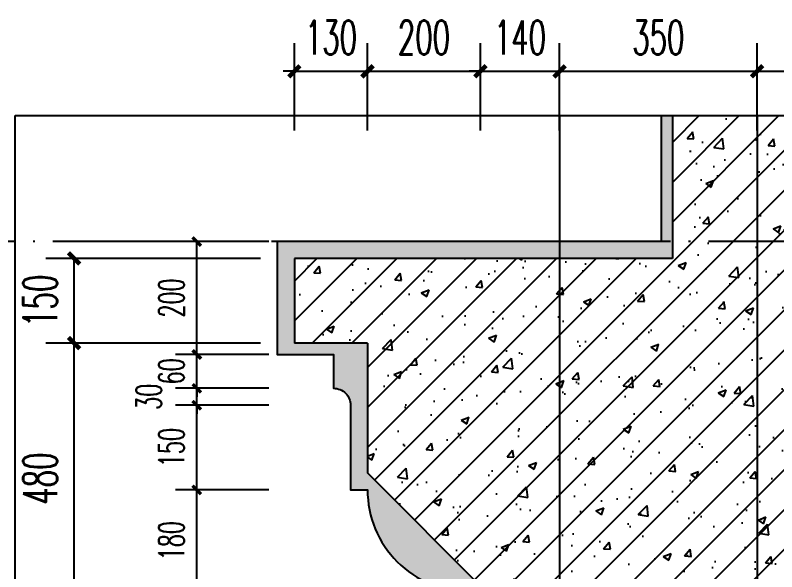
# Model space of a CAD drawing. Extents: x 0 to 125661, y -104936 to 8656.
# Drawn here: x 95035 to 96385, y -82068 to -81082 of the extents above; entities that cross this region are included whole.
import ezdxf

# ---------------------------------------------------------------- set-up
doc = ezdxf.new("R2010")
doc.units = 0
doc.header["$LTSCALE"] = 800
doc.header["$MEASUREMENT"] = 0
doc.linetypes.add('DOTE', pattern=[2.4200000000000004, 2, -0.2, 0.02, -0.2])
doc.layers.get('0').update_dxf_attribs({"linetype": 'CONTINUOUS'})
doc.layers.get('Defpoints').update_dxf_attribs({"color": 1, "linetype": 'CONTINUOUS'})
for name, color, linetype in [('A-装饰构件', 197, 'CONTINUOUS'), ('DIM_ELEV', 3, 'CONTINUOUS'), ('DOTE', 28, 'CONTINUOUS'), ('PUB_DIM', 3, 'CONTINUOUS'), ('PUB_HATCH', 8, 'CONTINUOUS'), ('WALL', 50, 'CONTINUOUS'), ('装饰尺寸', 201, 'CONTINUOUS')]:
    doc.layers.add(name, color=color, linetype=linetype)
doc.styles.add('DIM_FONT', font='SIMPLEX.shx', dxfattribs={"width": 0.6})
doc.dimstyles.new('DIMN15', dxfattribs={"dimscale": 0.15, "dimtxt": 300, "dimasz": 100, "dimexe": 250, "dimexo": 300, "dimgap": 150, "dimtad": 1, "dimdec": 0, "dimzin": 0, "dimdsep": 46, "dimtxsty": 'DIM_FONT', "dimblk": 'ARCHTICK', "dimcen": 0.09, "dimclrt": 7, "dimazin": 2, "dimtfac": 1, "dimtdec": 0, "dimtix": 1, "dimtmove": 2, "dimatfit": 3, "dimfxl": 0, "dimtolj": 1, "dimtzin": 0, "dimarcsym": 0})
doc.dimstyles.new('DIMN20', dxfattribs={"dimscale": 0.2, "dimtxt": 300, "dimasz": 100, "dimexe": 250, "dimexo": 300, "dimgap": 150, "dimtad": 1, "dimdec": 0, "dimzin": 0, "dimdsep": 46, "dimtxsty": 'DIM_FONT', "dimblk": 'ARCHTICK', "dimcen": 0.09, "dimclrt": 7, "dimazin": 2, "dimtfac": 1, "dimtdec": 0, "dimtix": 1, "dimtmove": 2, "dimatfit": 3, "dimfxl": 0, "dimtolj": 1, "dimtzin": 0, "dimarcsym": 0})

# ---------------------------------------------------------------- blocks, each defined once
blk = doc.blocks.new('_ArchTick')
at = {"color": 0, "linetype": 'ByBlock', "const_width": 0.4}
blk.add_lwpolyline([(-0.5, -0.5), (0.5, 0.5)], dxfattribs=at)
blk = doc.blocks.new('*D1387')
at = {"layer": 'Defpoints', "color": 0}
for p in [(95659.59405695972, -81181.17721104933), (95529.93824755173, -81346.1836487398), (95659.59405695972, -81346.1836487398)]:
    blk.add_point(p, dxfattribs=at)
at = {"layer": 'PUB_DIM', "color": 0, "lineweight": -2}
for p, q in [((95529.93824755173, -81286.1836487398), (95529.93824755173, -81131.17721104933)), ((95659.59405695972, -81286.1836487398), (95659.59405695972, -81131.17721104933)), ((95529.93824755173, -81181.17721104933), (95509.93824755173, -81181.17721104933)), ((95529.93824755173, -81181.17721104933), (95659.59405695972, -81181.17721104933)), ((95659.59405695972, -81181.17721104933), (95679.59405695972, -81181.17721104933))]:
    blk.add_line(p, q, dxfattribs=at)
at = {"layer": 'PUB_DIM', "color": 0, "lineweight": -2, "xscale": 20, "yscale": 20, "zscale": 20}
blk.add_blockref('_ArchTick', (95529.93824755173, -81181.17721104933), dxfattribs=at)
at = {"layer": 'PUB_DIM', "color": 0, "lineweight": -2, "xscale": 20, "yscale": 20, "zscale": 20, "rotation": 180}
blk.add_blockref('_ArchTick', (95659.59405695972, -81181.17721104933), dxfattribs=at)
at = {"layer": 'PUB_DIM', "color": 7, "insert": (95594.76615225573, -81121.17721104933), "char_height": 60, "attachment_point": 5, "style": 'DIM_FONT'}
blk.add_mtext('\\A1;130', dxfattribs=at)
blk = doc.blocks.new('*D1388')
at = {"layer": 'Defpoints', "color": 0}
for p in [(95859.59405696018, -81181.17721104933), (95659.59405695972, -81346.1836487398), (95859.59405696018, -81346.1836487398)]:
    blk.add_point(p, dxfattribs=at)
at = {"layer": 'PUB_DIM', "color": 0, "lineweight": -2}
for p, q in [((95659.59405695972, -81286.1836487398), (95659.59405695972, -81131.17721104933)), ((95859.59405696018, -81286.1836487398), (95859.59405696018, -81131.17721104933)), ((95659.59405695972, -81181.17721104933), (95859.59405696018, -81181.17721104933))]:
    blk.add_line(p, q, dxfattribs=at)
at = {"layer": 'PUB_DIM', "color": 0, "lineweight": -2, "xscale": 20, "yscale": 20, "zscale": 20, "rotation": 180}
blk.add_blockref('_ArchTick', (95659.59405695972, -81181.17721104933), dxfattribs=at)
at = {"layer": 'PUB_DIM', "color": 0, "lineweight": -2, "xscale": 20, "yscale": 20, "zscale": 20}
blk.add_blockref('_ArchTick', (95859.59405696018, -81181.17721104933), dxfattribs=at)
at = {"layer": 'PUB_DIM', "color": 7, "insert": (95759.59405695995, -81121.17721104933), "char_height": 60, "attachment_point": 5, "style": 'DIM_FONT'}
blk.add_mtext('\\A1;200', dxfattribs=at)
blk = doc.blocks.new('*D1389')
at = {"layer": 'Defpoints', "color": 0}
for p in [(95999.93824755173, -81181.17721104933), (95859.59405696018, -81346.1836487398), (95999.93824755173, -81346.1836487398)]:
    blk.add_point(p, dxfattribs=at)
at = {"layer": 'PUB_DIM', "color": 0, "lineweight": -2}
for p, q in [((95859.59405696018, -81286.1836487398), (95859.59405696018, -81131.17721104933)), ((95999.93824755173, -81286.1836487398), (95999.93824755173, -81131.17721104933)), ((95859.59405696018, -81181.17721104933), (95839.59405696018, -81181.17721104933)), ((95859.59405696018, -81181.17721104933), (95999.93824755173, -81181.17721104933)), ((95999.93824755173, -81181.17721104933), (96019.93824755173, -81181.17721104933))]:
    blk.add_line(p, q, dxfattribs=at)
at = {"layer": 'PUB_DIM', "color": 0, "lineweight": -2, "xscale": 20, "yscale": 20, "zscale": 20}
blk.add_blockref('_ArchTick', (95859.59405696018, -81181.17721104933), dxfattribs=at)
at = {"layer": 'PUB_DIM', "color": 0, "lineweight": -2, "xscale": 20, "yscale": 20, "zscale": 20, "rotation": 180}
blk.add_blockref('_ArchTick', (95999.93824755173, -81181.17721104933), dxfattribs=at)
at = {"layer": 'PUB_DIM', "color": 7, "insert": (95929.76615225596, -81121.17721104933), "char_height": 60, "attachment_point": 5, "style": 'DIM_FONT'}
blk.add_mtext('\\A1;140', dxfattribs=at)
blk = doc.blocks.new('*D1390')
at = {"layer": 'Defpoints', "color": 0}
for p in [(96349.93824755173, -81181.17721104933), (95999.93824755173, -81346.1836487398), (96349.93824755173, -81346.1836487398)]:
    blk.add_point(p, dxfattribs=at)
at = {"layer": 'PUB_DIM', "color": 0, "lineweight": -2}
for p, q in [((95999.93824755173, -81286.1836487398), (95999.93824755173, -81131.17721104933)), ((96349.93824755173, -81286.1836487398), (96349.93824755173, -81131.17721104933)), ((95999.93824755173, -81181.17721104933), (96349.93824755173, -81181.17721104933))]:
    blk.add_line(p, q, dxfattribs=at)
at = {"layer": 'PUB_DIM', "color": 0, "lineweight": -2, "xscale": 20, "yscale": 20, "zscale": 20, "rotation": 180}
blk.add_blockref('_ArchTick', (95999.93824755173, -81181.17721104933), dxfattribs=at)
at = {"layer": 'PUB_DIM', "color": 0, "lineweight": -2, "xscale": 20, "yscale": 20, "zscale": 20}
blk.add_blockref('_ArchTick', (96349.93824755173, -81181.17721104933), dxfattribs=at)
at = {"layer": 'PUB_DIM', "color": 7, "insert": (96174.93824755173, -81121.17721104933), "char_height": 60, "attachment_point": 5, "style": 'DIM_FONT'}
blk.add_mtext('\\A1;350', dxfattribs=at)
blk = doc.blocks.new('*D1391')
at = {"layer": 'Defpoints', "color": 0}
for p in [(96749.59100518405, -81181.17721104933), (96349.93824755173, -81346.1836487398), (96749.59100518405, -81346.1836487398)]:
    blk.add_point(p, dxfattribs=at)
at = {"layer": 'PUB_DIM', "color": 0, "lineweight": -2}
for p, q in [((96349.93824755173, -81286.1836487398), (96349.93824755173, -81131.17721104933)), ((96749.59100518405, -81286.1836487398), (96749.59100518405, -81131.17721104933)), ((96349.93824755173, -81181.17721104933), (96749.59100518405, -81181.17721104933))]:
    blk.add_line(p, q, dxfattribs=at)
at = {"layer": 'PUB_DIM', "color": 0, "lineweight": -2, "xscale": 20, "yscale": 20, "zscale": 20, "rotation": 180}
blk.add_blockref('_ArchTick', (96349.93824755173, -81181.17721104933), dxfattribs=at)
at = {"layer": 'PUB_DIM', "color": 0, "lineweight": -2, "xscale": 20, "yscale": 20, "zscale": 20}
blk.add_blockref('_ArchTick', (96749.59100518405, -81181.17721104933), dxfattribs=at)
at = {"layer": 'PUB_DIM', "color": 7, "insert": (96549.76462636789, -81121.17721104933), "char_height": 60, "attachment_point": 5, "style": 'DIM_FONT'}
blk.add_mtext('\\A1;400', dxfattribs=at)
blk = doc.blocks.new('*D1404')
at = {"layer": 'Defpoints', "color": 0}
for p in [(95357.10787044113, -81482.80240103797), (95529.93824755173, -81482.80240103797), (95529.93824755173, -81682.80240105008)]:
    blk.add_point(p, dxfattribs=at)
at = {"layer": '装饰尺寸', "color": 0, "lineweight": -2}
for p, q in [((95484.93824755173, -81482.80240103797), (95319.60787044113, -81482.80240103797)), ((95357.10787044113, -81682.80240105008), (95357.10787044113, -81482.80240103797)), ((95484.93824755173, -81682.80240105008), (95319.60787044113, -81682.80240105008))]:
    blk.add_line(p, q, dxfattribs=at)
at = {"layer": '装饰尺寸', "color": 0, "lineweight": -2, "xscale": 15, "yscale": 15, "zscale": 15}
for p, rotation in [((95357.10787044113, -81482.80240103797), 90), ((95357.10787044113, -81682.80240105008), 270)]:
    blk.add_blockref('_ArchTick', p, dxfattribs=dict(at, rotation=rotation))
at = {"layer": '装饰尺寸', "color": 7, "insert": (95312.10787044115, -81582.80240104401), "char_height": 45, "attachment_point": 5, "rotation": 90, "style": 'DIM_FONT'}
blk.add_mtext('\\A1;200', dxfattribs=at)
blk = doc.blocks.new('*D1405')
at = {"layer": 'Defpoints', "color": 0}
for p in [(95357.10787044113, -81682.80240105008), (95529.93824755173, -81682.80240105008), (95529.93824755173, -81742.80240117523)]:
    blk.add_point(p, dxfattribs=at)
at = {"layer": '装饰尺寸', "color": 0, "lineweight": -2}
for p, q in [((95357.10787044113, -81682.80240105008), (95357.10787044113, -81667.80240105008)), ((95484.93824755173, -81682.80240105008), (95319.60787044113, -81682.80240105008)), ((95357.10787044113, -81742.80240117523), (95357.10787044113, -81682.80240105008)), ((95484.93824755173, -81742.80240117523), (95319.60787044113, -81742.80240117523)), ((95357.10787044113, -81742.80240117523), (95357.10787044113, -81757.80240117523))]:
    blk.add_line(p, q, dxfattribs=at)
at = {"layer": '装饰尺寸', "color": 0, "lineweight": -2, "xscale": 15, "yscale": 15, "zscale": 15}
for p, rotation in [((95357.10787044113, -81682.80240105008), 270), ((95357.10787044113, -81742.80240117523), 90)]:
    blk.add_blockref('_ArchTick', p, dxfattribs=dict(at, rotation=rotation))
at = {"layer": '装饰尺寸', "color": 7, "insert": (95312.10787044115, -81712.80240111264), "char_height": 45, "attachment_point": 5, "rotation": 90, "style": 'DIM_FONT'}
blk.add_mtext('\\A1;60', dxfattribs=at)
blk = doc.blocks.new('*D1406')
at = {"layer": 'Defpoints', "color": 0}
for p in [(95357.10787044113, -81742.80240117523), (95529.93824755173, -81742.80240117523), (95529.93824755173, -81772.80240117488)]:
    blk.add_point(p, dxfattribs=at)
at = {"layer": '装饰尺寸', "color": 0, "lineweight": -2}
for p, q in [((95357.10787044113, -81742.80240117523), (95357.10787044113, -81727.80240117523)), ((95484.93824755173, -81742.80240117523), (95319.60787044113, -81742.80240117523)), ((95357.10787044113, -81772.80240117488), (95357.10787044113, -81742.80240117523)), ((95484.93824755173, -81772.80240117488), (95319.60787044113, -81772.80240117488)), ((95357.10787044113, -81772.80240117488), (95357.10787044113, -81787.80240117488))]:
    blk.add_line(p, q, dxfattribs=at)
at = {"layer": '装饰尺寸', "color": 0, "lineweight": -2, "xscale": 15, "yscale": 15, "zscale": 15}
for p, rotation in [((95357.10787044113, -81742.80240117523), 270), ((95357.10787044113, -81772.80240117488), 90)]:
    blk.add_blockref('_ArchTick', p, dxfattribs=dict(at, rotation=rotation))
at = {"layer": '装饰尺寸', "color": 7, "insert": (95271.98287044113, -81757.80240117505), "char_height": 45, "attachment_point": 5, "rotation": 90, "style": 'DIM_FONT'}
blk.add_mtext('\\A1;30', dxfattribs=at)
blk = doc.blocks.new('*D1407')
at = {"layer": 'Defpoints', "color": 0}
for p in [(95357.10787044113, -81772.80240117488), (95529.93824755173, -81772.80240117488), (95529.93824755173, -81922.80240117488)]:
    blk.add_point(p, dxfattribs=at)
at = {"layer": '装饰尺寸', "color": 0, "lineweight": -2}
for p, q in [((95484.93824755173, -81772.80240117488), (95319.60787044113, -81772.80240117488)), ((95357.10787044113, -81922.80240117488), (95357.10787044113, -81772.80240117488)), ((95484.93824755173, -81922.80240117488), (95319.60787044113, -81922.80240117488))]:
    blk.add_line(p, q, dxfattribs=at)
at = {"layer": '装饰尺寸', "color": 0, "lineweight": -2, "xscale": 15, "yscale": 15, "zscale": 15}
for p, rotation in [((95357.10787044113, -81772.80240117488), 90), ((95357.10787044113, -81922.80240117488), 270)]:
    blk.add_blockref('_ArchTick', p, dxfattribs=dict(at, rotation=rotation))
at = {"layer": '装饰尺寸', "color": 7, "insert": (95312.10787044115, -81847.80240117486), "char_height": 45, "attachment_point": 5, "rotation": 90, "style": 'DIM_FONT'}
blk.add_mtext('\\A1;150', dxfattribs=at)
blk = doc.blocks.new('*D1408')
at = {"layer": 'Defpoints', "color": 0}
for p in [(95357.10787044113, -81922.80240117488), (95529.93824755173, -81922.80240117488), (95529.93824755173, -82102.8024011749)]:
    blk.add_point(p, dxfattribs=at)
at = {"layer": '装饰尺寸', "color": 0, "lineweight": -2}
for p, q in [((95484.93824755173, -81922.80240117488), (95319.60787044113, -81922.80240117488)), ((95357.10787044113, -82102.8024011749), (95357.10787044113, -81922.80240117488)), ((95484.93824755173, -82102.8024011749), (95319.60787044113, -82102.8024011749))]:
    blk.add_line(p, q, dxfattribs=at)
at = {"layer": '装饰尺寸', "color": 0, "lineweight": -2, "xscale": 15, "yscale": 15, "zscale": 15}
for p, rotation in [((95357.10787044113, -81922.80240117488), 90), ((95357.10787044113, -82102.8024011749), 270)]:
    blk.add_blockref('_ArchTick', p, dxfattribs=dict(at, rotation=rotation))
at = {"layer": '装饰尺寸', "color": 7, "insert": (95312.10787044115, -82012.80240117488), "char_height": 45, "attachment_point": 5, "rotation": 90, "style": 'DIM_FONT'}
blk.add_mtext('\\A1;180', dxfattribs=at)
blk = doc.blocks.new('*D1414')
at = {"layer": 'Defpoints', "color": 0}
for p in [(95139.4977447376, -81512.80240103797), (95529.93824755173, -81512.80240103797), (95529.93824755173, -81662.80240105008)]:
    blk.add_point(p, dxfattribs=at)
at = {"layer": 'PUB_DIM', "color": 0, "lineweight": -2}
for p, q in [((95469.93824755173, -81512.80240103797), (95089.4977447376, -81512.80240103797)), ((95139.4977447376, -81662.80240105008), (95139.4977447376, -81512.80240103797)), ((95469.93824755173, -81662.80240105008), (95089.4977447376, -81662.80240105008))]:
    blk.add_line(p, q, dxfattribs=at)
at = {"layer": 'PUB_DIM', "color": 0, "lineweight": -2, "xscale": 20, "yscale": 20, "zscale": 20}
for p, rotation in [((95139.4977447376, -81512.80240103797), 90), ((95139.4977447376, -81662.80240105008), 270)]:
    blk.add_blockref('_ArchTick', p, dxfattribs=dict(at, rotation=rotation))
at = {"layer": 'PUB_DIM', "color": 7, "insert": (95079.49774473761, -81587.80240104401), "char_height": 60, "attachment_point": 5, "rotation": 90, "style": 'DIM_FONT'}
blk.add_mtext('\\A1;150', dxfattribs=at)
blk = doc.blocks.new('*D1415')
at = {"layer": 'Defpoints', "color": 0}
for p in [(95139.4977447376, -81662.80240105008), (95529.93824755173, -81662.80240105008), (95529.93824755173, -82142.80240117395)]:
    blk.add_point(p, dxfattribs=at)
at = {"layer": 'PUB_DIM', "color": 0, "lineweight": -2}
for p, q in [((95469.93824755173, -81662.80240105008), (95089.4977447376, -81662.80240105008)), ((95139.4977447376, -82142.80240117395), (95139.4977447376, -81662.80240105008)), ((95469.93824755173, -82142.80240117395), (95089.4977447376, -82142.80240117395))]:
    blk.add_line(p, q, dxfattribs=at)
at = {"layer": 'PUB_DIM', "color": 0, "lineweight": -2, "xscale": 20, "yscale": 20, "zscale": 20}
for p, rotation in [((95139.4977447376, -81662.80240105008), 90), ((95139.4977447376, -82142.80240117395), 270)]:
    blk.add_blockref('_ArchTick', p, dxfattribs=dict(at, rotation=rotation))
at = {"layer": 'PUB_DIM', "color": 7, "insert": (95079.49774473761, -81902.802401112), "char_height": 60, "attachment_point": 5, "rotation": 90, "style": 'DIM_FONT'}
blk.add_mtext('\\A1;480', dxfattribs=at)

msp = doc.modelspace()

# ---------------------------------------------------------------- hatches: boundary and pattern name
at = {"layer": 'PUB_HATCH'}
h = msp.add_hatch(dxfattribs=at)
h.set_pattern_fill('HEX', color=256, scale=10, style=0)
h.set_pattern_definition([(0, (96749.59100518405, -82787.15970033951), (0, 16.49778), [9.525, -19.05]), (120, (96749.59100518405, -82787.15970033951), (-14.28749658604684, -8.248889999999996), [9.524999999999997, -19.04999999999999]), (59.99999999999999, (96759.11600518404, -82787.15970033951), (-14.28749658604684, 8.248890000000003), [9.525, -19.05])])
h.paths.add_polyline_path([(95859.59405696018, -82092.80240117482), (95859.59405696018, -82142.80240117395), (95909.59405695944, -82142.80240117393)], flags=17)
h.paths.add_polyline_path([(96199.76462636789, -81259.68935114433), (96179.76462636789, -81259.68935114433), (96179.76462636789, -81482.80240103797), (95499.59405696434, -81482.80240103797), (95499.59405696414, -81662.80240105008), (95529.93824755173, -81662.80240105008), (95529.93824755173, -81512.80240103797), (96199.76462636789, -81512.8024010379)])
edge = h.paths.add_edge_path()
edge.add_line((95949.93824755173, -82142.80240117395), (95949.93824755173, -82183.14659176613))
edge.add_line((95949.93824755173, -82183.14659176614), (95909.59405695945, -82142.80240117395))
edge.add_line((95909.59405695945, -82142.80240117395), (95859.94129932788, -82142.80240117395))
edge.add_line((95859.94129932788, -82142.80240117395), (95859.94129932788, -82093.1496435425))
edge.add_line((95859.94129932788, -82093.1496435425), (95659.59405695973, -81892.80240117486))
edge.add_line((95659.59405695972, -81892.80240117486), (95659.59405695972, -81662.80240105002))
edge.add_line((95659.59405695972, -81662.80240105002), (95499.59405696414, -81662.80240104996))
edge.add_line((95499.59405696414, -81662.80240104996), (95499.59405696411, -81682.80240105015))
edge.add_line((95499.59405696411, -81682.80240105017), (95599.9412993274, -81682.80240105008))
edge.add_line((95599.94129932742, -81682.80240105008), (95599.94112696755, -81742.80240117523))
edge.add_arc((95599.9412993275, -81772.80240117465), 29.9999999999056, -4.5861270336899906e-10, 90.00032918328208, ccw=False)
edge.add_line((95629.94129932742, -81772.80240117488), (95629.94129932742, -81922.80240117488))
edge.add_line((95629.94129932742, -81922.80240117488), (95659.94129932742, -81922.80240117488))
edge.add_arc((95839.94129932742, -81922.80240117488), 180, 180, 270.0000000001482)
edge.add_line((95839.94129932788, -82102.80240117488), (95839.94129932739, -82162.80240117395))
edge.add_line((95839.94129932739, -82162.80240117395), (95900.28548991913, -82162.80240117393))
edge.add_line((95900.28548991913, -82162.80240117395), (95900.28548991919, -82402.80240117393))
edge.add_line((95900.28548991919, -82402.80240117392), (95840.28548991913, -82402.80240117395))
edge.add_arc((95840.28548991913, -82432.80240117395), 30, 90, 270)
edge.add_line((95840.28548991913, -82462.80240117395), (95840.28548991866, -82492.80240117435))
edge.add_arc((95840.28548991907, -82552.80240117444), 60.0000000001023, 1.0419398677186109e-10, 90.00000000039603, ccw=False)
edge.add_line((95900.28548991919, -82552.80240117434), (95900.28548991919, -82787.15970033951))
edge.add_line((95900.28548991919, -82787.15970033951), (95950.28548991944, -82787.15970033951))
edge.add_line((95950.28548991942, -82787.15970033951), (95950.28548991942, -82477.80240117435))
edge.add_line((95950.28548991942, -82477.80240117435), (95860.28548991942, -82477.80240117435))
edge.add_line((95860.28548991942, -82477.80240117435), (95860.28548991942, -82417.80240117435))
edge.add_line((95860.28548991942, -82417.80240117435), (95950.28548991942, -82417.80240117435))
edge.add_line((95950.28548991942, -82417.80240117435), (95950.28548991942, -82142.80240117395))
edge.add_line((95950.28548991942, -82142.80240117395), (95949.93824755173, -82142.80240117395))
h = msp.add_hatch(dxfattribs=at)
h.set_pattern_fill('钢筋混凝土', color=256, scale=20, style=0)
h.set_pattern_definition([(45, (111190.5715825075, -43830.45591097763), (-35.35533905932737, 35.35533905932738), []), (49.99999999999999, (111190.5715825075, -43830.45591097763), (143.4520365201507, -12.55042699651902), [15, -165]), (355, (111190.5715825075, -43830.45591097763), (-27.7502667226, 150.4384267400024), [12, -132]), (100.4514, (111202.5259185075, -43831.50177897763), (115.7018763428043, 137.8879084121907), [12.748038, -140.2284224]), (46.18420000000001, (111190.5715825075, -43790.45591097763), (213.4482097251289, -33.10380286580362), [22.5, -247.5]), (96.6356, (111208.3589315075, -43793.21457237763), (186.9325411097407, 194.8235741800883), [19.12205759999999, -210.3426]), (351.1842, (111190.5715825075, -43790.45591097763), (186.9323890267254, 194.8237201850649), [18, -198]), (21, (111210.5715825075, -43800.45591097763), (119.3814104236923, -80.52377813306776), [15, -165]), (326.0000000000001, (111210.5715825075, -43800.45591097763), (48.66306638431634, 145.0300090093706), [12, -132]), (71.4514, (111220.5200291075, -43807.16623217763), (168.044525716298, 64.50609934199048), [12.748038, -140.2284224]), (37.50000000000001, (111190.5715825075, -43830.45591097763), (2.431971063458134, 66.5787707662623), [0, -130.4, 0, -134, 0, -132.5]), (7.499999999999999, (111190.5715825075, -43830.45591097763), (52.61390748842972, 78.88234237647205), [0, -76.39999999999999, 0, -127.4, 0, -50.5]), (327.5, (111145.9715825075, -43830.45591097763), (106.7644872344818, -4.51097434687596), [0, -50, 0, -156, 0, -207]), (317.5, (111125.9715825075, -43830.45591097763), (116.6372338684772, 20.02099646646353), [0, -65, 0, -103.6, 0, -147])])
h.paths.add_polyline_path([(96790.28243814403, -82142.80240117395), (96749.59100518405, -82142.80240117395), (96749.59100518405, -82183.49383413383)], flags=16)
h.paths.add_polyline_path([(95949.93824755173, -82142.80240117395), (95909.59405695944, -82142.80240117395), (95949.93824755173, -82183.14659176613)], flags=17)
h.paths.add_polyline_path([(96499.76462636789, -81482.80240103796), (96349.93824755173, -81482.80240103794), (96349.93824755173, -81512.8024010379), (96499.76462636789, -81512.80240103789)])
h.paths.add_polyline_path([(96349.93824755173, -81482.80240103794), (96199.76462636789, -81482.80240103794), (96199.76462636789, -81512.80240103792), (96349.93824755173, -81512.8024010379)])
h.paths.add_polyline_path([(97040.28243814375, -81662.80240105002), (96839.9351957756, -81662.80240105007), (96839.9351957756, -82093.1496435425), (97040.28243814375, -81892.80240117488)], flags=16)
h.paths.add_polyline_path([(95859.59405696018, -81662.80240105008), (95659.59405695972, -81662.80240105008), (95659.59405695973, -81892.80240117488), (95859.59405696018, -82092.80240117482)], flags=17)
h.paths.add_polyline_path([(96499.76462636789, -81259.68935114433), (96199.76462636789, -81259.68935114433), (96199.76462636789, -81482.80240103794), (96499.76462636789, -81482.80240103797)])
h.paths.add_polyline_path([(95859.59405696018, -82092.80240117482), (95909.59405695944, -82142.80240117395), (95949.93824755173, -82142.80240117395), (95949.93824755173, -82417.80240117435), (95859.93824755173, -82417.80240117435), (95859.93824755173, -82477.80240117435), (95949.93824755173, -82477.80240117435), (95949.93824755173, -82787.15970033951), (96749.59100518405, -82787.15970033951), (96749.59100518405, -82477.80240117435), (96839.59100518405, -82477.80240117435), (96839.59100518405, -82417.80240117435), (96749.59100518405, -82417.80240117435), (96749.59100518405, -82142.80240117395), (96839.9351957756, -82142.80240117393), (96839.9351957756, -81662.80240105008), (97169.93824755173, -81662.80240104996), (97169.93824755173, -81512.8024010378), (95529.93824755173, -81512.80240103797), (95529.93824755173, -81662.80240105008), (95859.59405696018, -81662.80240105005)])

# ---------------------------------------------------------------- linework, layer by layer
at = {"layer": 'A-装饰构件', "color": 0}
msp.add_lwpolyline([(96179.76462636789, -81259.68935114433), (96179.76462636789, -81482.80240103797), (95499.59405696434, -81482.80240103797), (95499.59405696411, -81682.80240105008), (95599.59405695972, -81682.80240105008), (95599.59388459985, -81742.80240117523, -0.4142152451452533), (95629.59405695972, -81772.80240117488), (95629.59405695972, -81922.80240117488), (95659.59405695972, -81922.80240117488, 0.4142135623738528), (95839.59405696018, -82102.80240117488), (95839.59405695969, -82162.80240117395), (95899.93824755143, -82162.80240117395), (95899.93824755149, -82402.80240117393), (95839.93824755143, -82402.80240117395, 0.9999999999998753), (95839.93824755144, -82462.80240117395), (95839.93824755098, -82492.80240117435, -0.4142135623745691), (95899.93824755149, -82552.80240117434), (95899.93824755149, -82787.15970033951)], format="xyb", dxfattribs=at)
at = {"layer": 'Defpoints', "color": 6}
msp.add_lwpolyline([(95035.30842801364, -81259.68935114433), (97745.418765851, -81259.68935114433), (97745.418765851, -82787.15970033951), (95035.30842801364, -82787.15970033951)], close=True, dxfattribs=at)
at = {"layer": 'DIM_ELEV'}
msp.add_line((95035.30842801364, -81482.80240103789), (94836.10842801364, -81482.80240103789), dxfattribs=at)
at = {"layer": 'DOTE', "linetype": 'DOTE'}
for p, q in [((95999.93824755173, -81259.68935114433), (95999.93824755173, -82787.15970033951)), ((96349.93824755173, -81259.68935114433), (96349.93824755173, -82787.15970033951))]:
    msp.add_line(p, q, dxfattribs=at)
at = {"layer": 'DOTE', "linetype": 'DOTE', "ltscale": 0.2}
msp.add_line((97745.418765851, -81482.8024010382), (95035.30842801364, -81482.80240103789), dxfattribs=at)
at = {"layer": 'WALL'}
for p, q in [((96199.76462636789, -81259.68935114433), (96199.76462636789, -81512.80240103792)), ((96199.76462636789, -81512.80240103792), (95529.93824755173, -81512.80240103797)), ((95529.93824755173, -81512.80240103797), (95529.93824755173, -81662.80240105008)), ((95659.59405695972, -81662.80240105008), (95529.93824755173, -81662.80240105008)), ((95659.59405695972, -81662.80240105008), (95659.59405695972, -81892.80240117488)), ((95949.93824755173, -82183.14659176613), (95659.59405695972, -81892.80240117488))]:
    msp.add_line(p, q, dxfattribs=at)

# ---------------------------------------------------------------- dimensions: what is measured, and where the dimension line sits
at = {"layer": 'PUB_DIM'}
for p1, p2, distance, picture, middle in [((95529.93824755173, -81346.1836487398), (95659.59405695972, -81346.1836487398), 165.00643769046292, '*D1387', (95594.76615225573, -81121.17721104933)), ((95659.59405695972, -81346.1836487398), (95859.59405696018, -81346.1836487398), 165.0064376904629, '*D1388', (95759.59405695995, -81121.17721104933)), ((95859.59405696018, -81346.1836487398), (95999.93824755173, -81346.1836487398), 165.00643769046292, '*D1389', (95929.76615225596, -81121.17721104933)), ((95999.93824755173, -81346.1836487398), (96349.93824755173, -81346.1836487398), 165.00643769046292, '*D1390', (96174.93824755173, -81121.17721104933)), ((96349.93824755173, -81346.1836487398), (96749.59100518405, -81346.1836487398), 165.00643769046292, '*D1391', (96549.76462636789, -81121.17721104933)), ((95529.93824755173, -81662.80240105008), (95529.93824755173, -81512.80240103797), 390.44050281413365, '*D1414', (95079.49774473761, -81587.80240104401)), ((95529.93824755173, -82142.80240117395), (95529.93824755173, -81662.80240105008), 390.44050281413365, '*D1415', (95079.49774473761, -81902.802401112))]:
    dim = msp.add_aligned_dim(p1=p1, p2=p2, distance=distance, dimstyle='DIMN20', dxfattribs=at)
    dim.commit()
    dim.dimension.update_dxf_attribs({"geometry": picture, "text_midpoint": middle})
at = {"layer": '装饰尺寸'}
for p1, p2, picture, middle in [((95529.93824755173, -81682.80240105008), (95529.93824755173, -81482.80240103797), '*D1404', (95312.10787044115, -81582.80240104401)), ((95529.93824755173, -81742.80240117523), (95529.93824755173, -81682.80240105008), '*D1405', (95312.10787044115, -81712.80240111264)), ((95529.93824755173, -81922.80240117488), (95529.93824755173, -81772.80240117488), '*D1407', (95312.10787044115, -81847.80240117486)), ((95529.93824755173, -82102.8024011749), (95529.93824755173, -81922.80240117488), '*D1408', (95312.10787044115, -82012.80240117488))]:
    dim = msp.add_aligned_dim(p1=p1, p2=p2, distance=172.83037711060024, dimstyle='DIMN15', dxfattribs=at)
    dim.commit()
    dim.dimension.update_dxf_attribs({"geometry": picture, "text_midpoint": middle})
dim = msp.add_linear_dim(base=(95357.10787044113, -81742.80240117523), p1=(95529.93824755173, -81772.80240117488), p2=(95529.93824755173, -81742.80240117523), angle=90, dimstyle='DIMN15', dxfattribs=at)
dim.commit()
dim.dimension.update_dxf_attribs({"geometry": '*D1406', "text_midpoint": (95271.98287044113, -81757.80240117505), "dimtype": 161})

doc.saveas('drawing.dxf')
